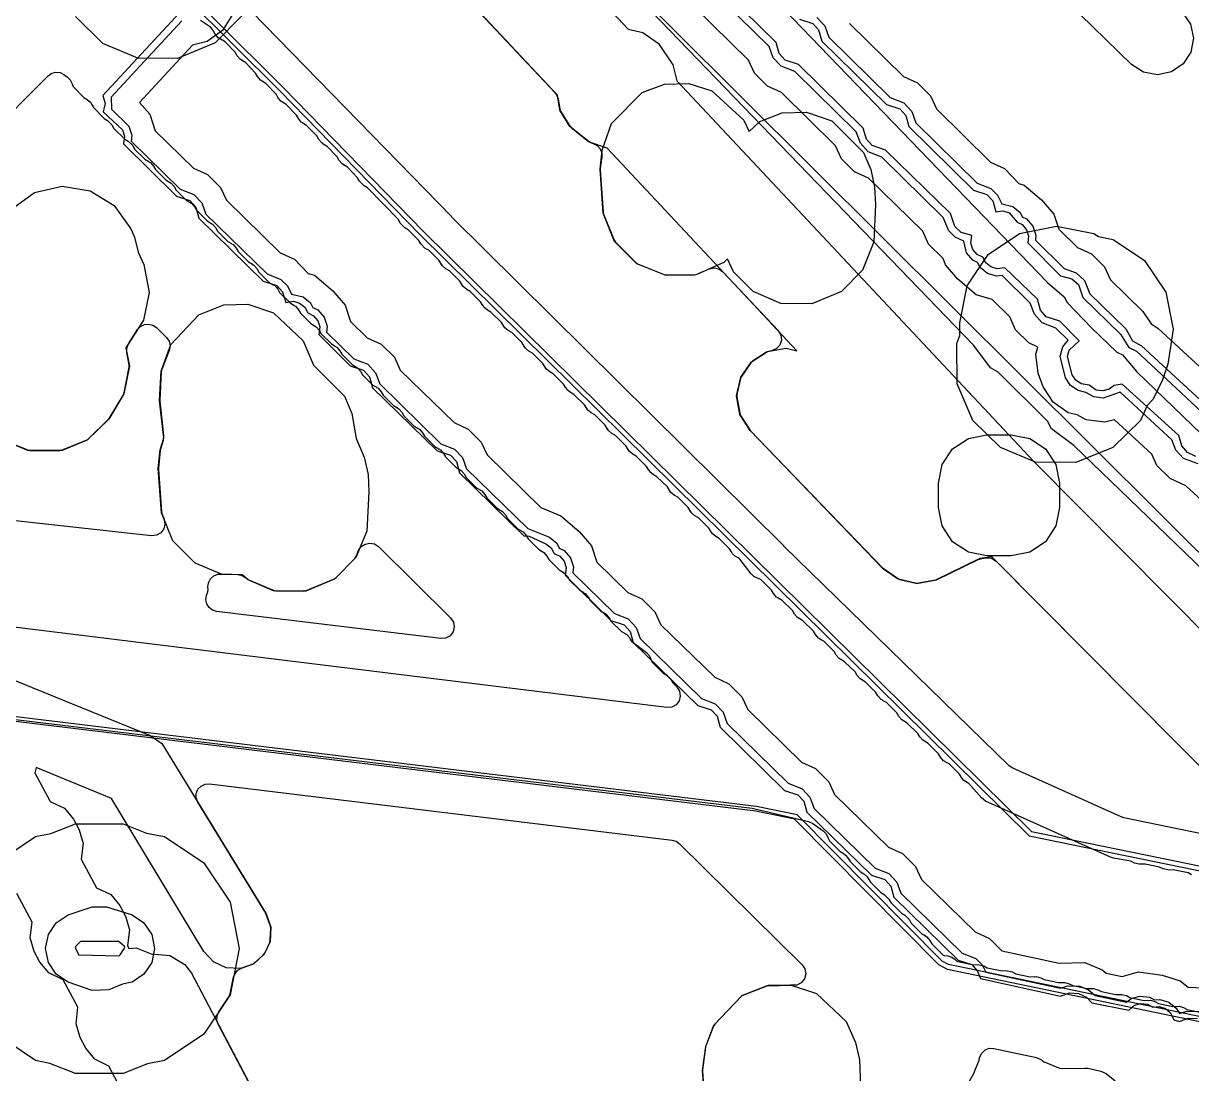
# Model space of a CAD drawing. Header units: metres. Extents: x -2677 to -840, y 169 to 1487.
# Drawn here: x -1680.03 to -1631.84, y 1042.58 to 1085.91 of the extents above; entities that cross this region are included whole.
import ezdxf

# ---------------------------------------------------------------- set-up
doc = ezdxf.new("R2010")
doc.units = ezdxf.units.M
for name, color, linetype in [('AI_GREENING_ALLOWED_ZONE', 4, 'Continuous'), ('AI_GREENING_EXCLUSIONS', 1, 'Continuous'), ('AI_GREENING_LAWN', 82, 'Continuous')]:
    doc.layers.add(name, color=color, linetype=linetype)

msp = doc.modelspace()

# ---------------------------------------------------------------- linework, layer by layer
at = {"layer": 'AI_GREENING_ALLOWED_ZONE'}
for points in [[(-1663.647, 1088.964), (-1658.104, 1083.052), (-1658.021, 1082.932), (-1657.976, 1082.792), (-1657.906, 1082.372), (-1657.872, 1082.282), (-1657.507, 1081.696), (-1657.454, 1081.635), (-1656.72, 1081.038), (-1656.644, 1080.995), (-1656.504, 1080.947), (-1656.353, 1080.864), (-1656.24, 1080.735), (-1656.176, 1080.576), (-1656.171, 1080.404), (-1656.239, 1079.926), (-1656.24, 1079.874), (-1656.117, 1078.121), (-1656.099, 1078.045), (-1655.663, 1076.963), (-1655.608, 1076.881), (-1654.758, 1076.03), (-1654.675, 1075.975), (-1653.603, 1075.543), (-1653.507, 1075.525), (-1652.337, 1075.54), (-1652.242, 1075.561), (-1651.738, 1075.779), (-1651.54, 1075.82), (-1651.341, 1075.779), (-1651.175, 1075.662), (-1648.896, 1073.232), (-1648.787, 1073.049), (-1648.764, 1072.837), (-1648.831, 1072.635), (-1648.976, 1072.479), (-1649.173, 1072.398), (-1649.291, 1072.377), (-1649.381, 1072.341), (-1649.956, 1071.974), (-1650.025, 1071.907), (-1650.415, 1071.347), (-1650.454, 1071.259), (-1650.6, 1070.593), (-1650.602, 1070.496), (-1650.482, 1069.825), (-1650.447, 1069.735), (-1650.066, 1069.14), (-1650.036, 1069.102), (-1644.589, 1063.437), (-1644.552, 1063.405), (-1643.972, 1063.001), (-1643.884, 1062.962), (-1643.218, 1062.816), (-1643.121, 1062.814), (-1642.435, 1062.937), (-1642.371, 1062.958), (-1640.648, 1063.792), (-1640.497, 1063.838), (-1640.325, 1063.861), (-1640.097, 1063.839), (-1639.902, 1063.718), (-1630.473, 1054.217)], [(-1630.826, 1052.346), (-1634.637, 1053.133), (-1634.741, 1053.167), (-1639.222, 1055.184), (-1639.366, 1055.282), (-1648.664, 1064.345), (-1648.667, 1064.348), (-1662.352, 1077.92), (-1662.358, 1077.926), (-1670.616, 1086.396)], [(-1680.853, 1068.716), (-1679.859, 1068.3), (-1679.764, 1068.281), (-1678.52, 1068.281), (-1678.425, 1068.3), (-1677.431, 1068.716), (-1677.353, 1068.767), (-1676.536, 1069.566), (-1676.497, 1069.614), (-1675.906, 1070.586), (-1675.875, 1070.666), (-1675.664, 1071.723), (-1675.664, 1071.819), (-1675.764, 1072.325), (-1675.764, 1072.516), (-1675.694, 1072.693), (-1675.319, 1073.274), (-1675.319, 1073.274), (-1675.199, 1073.404), (-1675.041, 1073.483), (-1674.865, 1073.503), (-1674.694, 1073.46), (-1674.548, 1073.36), (-1674.133, 1072.95), (-1674.025, 1072.792), (-1673.984, 1072.605), (-1674.017, 1072.416), (-1674.329, 1071.603), (-1674.345, 1071.528), (-1674.41, 1070.365), (-1674.409, 1070.324), (-1674.252, 1068.902), (-1674.27, 1068.705), (-1674.379, 1068.337), (-1674.388, 1068.291), (-1674.464, 1067.56), (-1674.465, 1067.517), (-1674.34, 1065.759), (-1674.323, 1065.684), (-1674.231, 1065.455), (-1674.195, 1065.253), (-1674.242, 1065.054), (-1674.366, 1064.891), (-1674.545, 1064.791), (-1674.749, 1064.771), (-1681.993, 1065.561)], [(-1669.426, 1039.733), (-1671.998, 1044.619), (-1672.051, 1044.789), (-1672.042, 1044.966), (-1671.971, 1045.13), (-1671.534, 1045.784), (-1671.497, 1045.873), (-1671.361, 1046.555), (-1671.361, 1046.555), (-1671.3, 1046.714), (-1671.189, 1046.843), (-1671.041, 1046.928), (-1670.578, 1047.095), (-1670.496, 1047.144), (-1670.136, 1047.472), (-1670.078, 1047.55), (-1669.872, 1047.991), (-1669.848, 1048.085), (-1669.826, 1048.571), (-1669.84, 1048.666), (-1670.014, 1049.147), (-1670.036, 1049.192), (-1672.837, 1053.777), (-1672.902, 1053.95), (-1672.9, 1054.136), (-1672.83, 1054.308), (-1672.703, 1054.443), (-1672.535, 1054.522), (-1672.35, 1054.534), (-1653.268, 1052.213), (-1653.111, 1052.167), (-1652.977, 1052.073), (-1647.908, 1047.071), (-1647.794, 1046.898), (-1647.76, 1046.693), (-1647.812, 1046.492), (-1647.942, 1046.329), (-1648.126, 1046.233), (-1648.333, 1046.221), (-1648.405, 1046.232), (-1649.312, 1046.207), (-1649.397, 1046.19), (-1650.335, 1045.819), (-1650.423, 1045.759), (-1651.513, 1044.612), (-1651.564, 1044.531), (-1651.875, 1043.73), (-1651.889, 1043.672), (-1652.012, 1042.729), (-1652.013, 1042.679), (-1651.889, 1040.924)], [(-1648.958, 1028.272), (-1640.822, 1042.586), (-1640.805, 1042.621), (-1640.609, 1043.138), (-1640.588, 1043.235), (-1640.588, 1043.235), (-1640.511, 1043.414), (-1640.371, 1043.55), (-1640.19, 1043.622), (-1639.995, 1043.62), (-1638.246, 1043.247), (-1638.028, 1043.141), (-1637.989, 1043.109), (-1637.925, 1043.069), (-1637.287, 1042.802), (-1637.185, 1042.783), (-1636.246, 1042.808), (-1636.129, 1042.797), (-1635.584, 1042.681), (-1635.372, 1042.579), (-1634.998, 1042.274)]]:
    msp.add_lwpolyline(points, dxfattribs=at)
msp.add_lwpolyline([(-1672.421, 1062.647), (-1672.402, 1062.831), (-1672.318, 1062.997), (-1672.179, 1063.12), (-1672.005, 1063.184), (-1671.819, 1063.18), (-1671.815, 1063.179), (-1671.189, 1063.167), (-1671.013, 1063.132), (-1670.862, 1063.037), (-1670.795, 1062.977), (-1670.724, 1062.932), (-1669.725, 1062.513), (-1669.632, 1062.494), (-1668.463, 1062.479), (-1668.364, 1062.498), (-1667.226, 1062.974), (-1667.144, 1063.029), (-1666.357, 1063.836), (-1666.306, 1063.914), (-1666.203, 1064.16), (-1666.095, 1064.321), (-1665.933, 1064.429), (-1665.743, 1064.467), (-1665.552, 1064.43), (-1665.39, 1064.323), (-1662.408, 1061.379), (-1662.294, 1061.208), (-1662.259, 1061.006), (-1662.308, 1060.806), (-1662.434, 1060.643), (-1662.614, 1060.545), (-1662.819, 1060.527), (-1672.061, 1061.651), (-1672.23, 1061.703), (-1672.37, 1061.81), (-1672.464, 1061.96), (-1672.5, 1062.133), (-1672.474, 1062.307), (-1672.425, 1062.454), (-1672.413, 1062.555), (-1672.421, 1062.647)], close=True, dxfattribs=at)
at = {"layer": 'AI_GREENING_EXCLUSIONS'}
for points in [[(-1709.94, 1147.514), (-1686.726, 1125.283), (-1686.329, 1125.058), (-1685.737, 1124.549), (-1685.573, 1124.224), (-1683.576, 1122.229), (-1683.252, 1122.066), (-1682.588, 1121.204), (-1661.976, 1100.272), (-1661.139, 1099.604), (-1660.98, 1099.276), (-1659.018, 1097.26), (-1658.696, 1097.093), (-1658.057, 1096.25), (-1637.782, 1075.224), (-1637.093, 1074.63), (-1636.982, 1074.393), (-1635.973, 1073.347), (-1634.927, 1072.339), (-1634.693, 1072.229), (-1634.098, 1071.54), (-1615.124, 1053.244)], [(-1709.94, 1147.514), (-1686.726, 1125.283), (-1686.329, 1125.058), (-1685.737, 1124.549), (-1685.573, 1124.224), (-1683.576, 1122.229), (-1683.252, 1122.066), (-1682.588, 1121.204), (-1661.976, 1100.272), (-1661.139, 1099.604), (-1660.98, 1099.276), (-1659.018, 1097.26), (-1658.696, 1097.093), (-1658.057, 1096.25), (-1637.782, 1075.224), (-1637.093, 1074.63), (-1636.982, 1074.393), (-1635.973, 1073.347), (-1634.927, 1072.339), (-1634.693, 1072.229), (-1634.098, 1071.54), (-1615.124, 1053.244)], [(-1617.913, 1050.376), (-1636.7, 1068.491), (-1637.625, 1069.175), (-1637.793, 1069.499), (-1639.82, 1071.526), (-1640.142, 1071.693), (-1640.827, 1072.619), (-1660.975, 1093.513), (-1661.745, 1094.156), (-1661.889, 1094.461), (-1662.866, 1095.475), (-1663.859, 1096.483), (-1664.153, 1096.631), (-1664.769, 1097.407), (-1685.514, 1118.475), (-1686.266, 1119.093), (-1686.405, 1119.38), (-1687.394, 1120.384), (-1688.471, 1121.415), (-1688.702, 1121.526), (-1689.257, 1122.168), (-1714.899, 1146.725)], [(-1617.913, 1050.376), (-1636.7, 1068.491), (-1637.625, 1069.175), (-1637.793, 1069.499), (-1639.82, 1071.526), (-1640.142, 1071.693), (-1640.827, 1072.619), (-1660.975, 1093.513), (-1661.745, 1094.156), (-1661.889, 1094.461), (-1662.866, 1095.475), (-1663.859, 1096.483), (-1664.153, 1096.631), (-1664.769, 1097.407), (-1685.514, 1118.475), (-1686.266, 1119.093), (-1686.405, 1119.38), (-1687.394, 1120.384), (-1688.471, 1121.415), (-1688.702, 1121.526), (-1689.257, 1122.168), (-1714.899, 1146.725)], [(-1604.252, 1039.067), (-1641.914, 1046.878), (-1642.268, 1047.07), (-1648.224, 1053.071), (-1649.819, 1053.405), (-1703.891, 1059.949), (-1708.897, 1054.974), (-1709.125, 1054.823), (-1709.393, 1054.77), (-1709.662, 1054.825), (-1709.888, 1054.978), (-1711.064, 1056.168), (-1711.215, 1056.399), (-1711.266, 1056.671), (-1711.207, 1056.94), (-1711.049, 1057.167), (-1700.123, 1067.591), (-1666.129, 1101.495)], [(-1604.211, 1039.262), (-1641.873, 1047.074), (-1642.126, 1047.211), (-1648.119, 1053.249), (-1649.792, 1053.603), (-1703.963, 1060.159), (-1709.201, 1055.008), (-1709.393, 1054.97), (-1709.746, 1055.119), (-1710.921, 1056.309), (-1711.066, 1056.668), (-1710.911, 1057.022), (-1699.983, 1067.448), (-1665.988, 1101.353), (-1665.638, 1101.499), (-1665.286, 1101.358), (-1664.33, 1100.427), (-1664.178, 1100.071), (-1664.326, 1099.714), (-1675.236, 1088.885), (-1669.44, 1083.107), (-1663.684, 1077.199), (-1638.542, 1052.387), (-1620.887, 1048.775)], [(-1669.255, 1100.792), (-1655.08, 1085.675), (-1654.475, 1085.534), (-1653.84, 1085.08), (-1653.248, 1084.204), (-1653.073, 1083.534), (-1638.345, 1067.828), (-1621.814, 1051.17)], [(-1624.656, 1048.355), (-1640.078, 1063.895), (-1640.576, 1063.827), (-1642.402, 1062.943), (-1643.17, 1062.805), (-1643.932, 1062.973), (-1644.572, 1063.419), (-1650.053, 1069.119), (-1650.473, 1069.777), (-1650.611, 1070.545), (-1650.443, 1071.307), (-1649.997, 1071.947), (-1649.34, 1072.368), (-1648.572, 1072.505), (-1648.122, 1072.406), (-1655.953, 1080.758), (-1656.686, 1081.01), (-1657.486, 1081.661), (-1657.898, 1082.324), (-1658, 1082.942), (-1671.827, 1097.687)], [(-1632.22, 1086.358), (-1631.889, 1085.876), (-1631.768, 1085.303), (-1631.875, 1084.728), (-1632.194, 1084.237), (-1632.677, 1083.906), (-1633.249, 1083.785), (-1633.825, 1083.892), (-1634.315, 1084.211), (-1639.636, 1089.402)], [(-1674.95, 1088.887), (-1669.296, 1083.246), (-1663.542, 1077.34), (-1638.443, 1052.571), (-1620.843, 1048.97)], [(-1631.673, 1068.046), (-1632.005, 1068.205), (-1632.248, 1068.474), (-1632.373, 1068.902), (-1634.703, 1071.022), (-1635.038, 1070.976), (-1635.244, 1070.818), (-1635.507, 1070.747), (-1635.778, 1070.782), (-1636.068, 1070.986), (-1636.402, 1071.034), (-1636.62, 1071.185), (-1636.766, 1071.407), (-1636.965, 1072.16), (-1636.892, 1072.423), (-1636.478, 1072.807), (-1637.284, 1073.628), (-1637.835, 1073.807), (-1638.078, 1074.075), (-1638.204, 1074.532), (-1639.552, 1075.828), (-1639.861, 1075.781), (-1640.122, 1075.86), (-1640.333, 1076.034), (-1640.456, 1076.263), (-1640.688, 1076.38), (-1640.866, 1076.587), (-1640.952, 1076.846), (-1640.912, 1077.157), (-1641.346, 1077.282), (-1641.615, 1077.525), (-1641.794, 1078.061), (-1644.464, 1080.686), (-1645.016, 1080.865), (-1645.258, 1081.133), (-1645.384, 1081.59), (-1648.054, 1084.214), (-1648.606, 1084.393), (-1648.849, 1084.662), (-1648.974, 1085.118), (-1651.644, 1087.743)], [(-1631.574, 1067.732), (-1632.173, 1067.957), (-1632.497, 1068.306), (-1632.661, 1068.733), (-1634.788, 1070.693), (-1635.487, 1070.447), (-1635.874, 1070.497), (-1636.202, 1070.686), (-1636.523, 1070.759), (-1636.835, 1070.976), (-1637.043, 1071.292), (-1637.264, 1072.183), (-1637.16, 1072.559), (-1636.94, 1072.84), (-1637.439, 1073.334), (-1638.003, 1073.558), (-1638.327, 1073.908), (-1638.498, 1074.373), (-1639.652, 1075.506), (-1639.89, 1075.482), (-1640.263, 1075.596), (-1640.565, 1075.843), (-1640.671, 1076.042), (-1640.872, 1076.143), (-1641.127, 1076.439), (-1641.241, 1076.919), (-1641.593, 1077.087), (-1641.863, 1077.357), (-1642.088, 1077.902), (-1644.62, 1080.392), (-1645.184, 1080.616), (-1645.507, 1080.965), (-1645.678, 1081.431), (-1648.21, 1083.92), (-1648.774, 1084.145), (-1649.097, 1084.494), (-1649.268, 1084.959), (-1651.8, 1087.449)], [(-1673.584, 1086.354), (-1676.759, 1082.929), (-1676.655, 1082.608), (-1676.747, 1082.258), (-1675.948, 1081.517), (-1675.862, 1081.258), (-1675.903, 1080.942), (-1673.72, 1078.779), (-1673.165, 1078.6), (-1672.922, 1078.332), (-1672.797, 1077.878), (-1670.136, 1075.278), (-1669.581, 1075.099), (-1669.338, 1074.83), (-1669.213, 1074.395), (-1668.897, 1074.447), (-1668.636, 1074.368), (-1668.424, 1074.195), (-1668.301, 1073.966), (-1668.068, 1073.85), (-1667.889, 1073.644), (-1667.803, 1073.385), (-1667.844, 1073.068), (-1666.551, 1071.776), (-1665.997, 1071.597), (-1665.754, 1071.329), (-1665.629, 1070.875), (-1662.967, 1068.274), (-1662.413, 1068.095), (-1662.17, 1067.827), (-1662.045, 1067.373), (-1659.384, 1064.772), (-1659.162, 1064.752), (-1658.475, 1064.44), (-1658.264, 1064.267), (-1658.14, 1064.038), (-1657.908, 1063.922), (-1657.729, 1063.716), (-1657.643, 1063.457), (-1657.684, 1063.14), (-1655.8, 1061.27), (-1655.246, 1061.091), (-1655.003, 1060.822), (-1654.878, 1060.368), (-1652.217, 1057.767), (-1651.663, 1057.588), (-1651.42, 1057.32), (-1651.295, 1056.866), (-1648.634, 1054.265), (-1648.079, 1054.086), (-1647.837, 1053.817), (-1647.711, 1053.363), (-1645.05, 1050.762), (-1644.496, 1050.583), (-1644.253, 1050.315), (-1644.128, 1049.861), (-1641.467, 1047.26), (-1640.913, 1047.081), (-1640.67, 1046.812), (-1640.552, 1046.499), (-1637.245, 1045.776), (-1636.883, 1045.909), (-1636.509, 1045.889), (-1636.177, 1045.73), (-1635.962, 1045.503), (-1634.438, 1045.198), (-1634.202, 1045.403), (-1633.939, 1045.476), (-1633.668, 1045.444), (-1633.441, 1045.316), (-1633.183, 1045.342), (-1632.922, 1045.263), (-1632.71, 1045.091), (-1632.576, 1044.801), (-1632.344, 1044.733), (-1631.983, 1044.866), (-1631.608, 1044.846)], [(-1671.407, 1086.279), (-1671.816, 1085.614), (-1672.447, 1085.157), (-1673.056, 1085.011), (-1675.244, 1082.651), (-1674.819, 1082.162), (-1674.591, 1081.477), (-1673.019, 1079.941), (-1672.438, 1079.678), (-1671.898, 1079.138), (-1671.657, 1078.611), (-1669.435, 1076.44), (-1668.854, 1076.177), (-1668.286, 1075.594), (-1668.026, 1075.516), (-1667.272, 1074.877), (-1666.76, 1074.288), (-1666.532, 1073.604), (-1665.851, 1072.938), (-1665.27, 1072.675), (-1664.73, 1072.135), (-1664.489, 1071.608), (-1662.267, 1069.437), (-1661.686, 1069.173), (-1661.146, 1068.633), (-1660.905, 1068.106), (-1658.683, 1065.934), (-1657.865, 1065.588), (-1657.111, 1064.949), (-1656.6, 1064.36), (-1656.372, 1063.675), (-1655.099, 1062.432), (-1654.519, 1062.169), (-1653.979, 1061.628), (-1653.738, 1061.101), (-1651.516, 1058.929), (-1650.936, 1058.666), (-1650.396, 1058.126), (-1650.155, 1057.599), (-1647.933, 1055.427), (-1647.353, 1055.164), (-1646.812, 1054.623), (-1646.571, 1054.096), (-1644.349, 1051.924), (-1643.769, 1051.661), (-1643.229, 1051.121), (-1642.988, 1050.594), (-1640.766, 1048.422), (-1640.186, 1048.159), (-1639.666, 1047.639), (-1637.303, 1047.136), (-1636.252, 1047.164), (-1635.53, 1046.861), (-1635.366, 1046.724), (-1634.711, 1046.585), (-1634.038, 1046.773), (-1633.059, 1046.636), (-1632.312, 1046.411), (-1631.98, 1046.14), (-1631.351, 1046.121)], [(-1629.787, 1064.719), (-1632.08, 1066.834), (-1632.732, 1067.128), (-1633.272, 1067.668), (-1633.487, 1068.132), (-1635.029, 1069.555), (-1635.419, 1069.45), (-1636.193, 1069.55), (-1636.561, 1069.761), (-1636.928, 1069.845), (-1637.551, 1070.277), (-1637.968, 1070.911), (-1638.167, 1071.482), (-1638.262, 1072.257), (-1638.18, 1072.549), (-1638.562, 1072.729), (-1639.102, 1073.269), (-1639.346, 1073.803), (-1640.067, 1074.511), (-1640.735, 1074.714), (-1641.487, 1075.355), (-1641.997, 1075.946), (-1642.085, 1076.212), (-1642.693, 1076.798), (-1642.936, 1077.332), (-1645.169, 1079.526), (-1645.743, 1079.787), (-1646.283, 1080.327), (-1646.526, 1080.86), (-1648.759, 1083.055), (-1649.333, 1083.316), (-1649.873, 1083.856), (-1650.117, 1084.389), (-1652.349, 1086.584)], [(-1671.011, 1086.24), (-1672.124, 1085.111), (-1673.674, 1084.463), (-1675.316, 1084.475), (-1676.76, 1085.079), (-1677.889, 1086.192)], [(-1673.49, 1086.014), (-1676.413, 1082.861), (-1676.394, 1082.376), (-1675.688, 1081.666), (-1675.564, 1081.296), (-1675.582, 1081.048), (-1673.564, 1079.073), (-1672.997, 1078.849), (-1672.674, 1078.5), (-1672.503, 1078.038), (-1669.98, 1075.572), (-1669.413, 1075.347), (-1669.143, 1075.077), (-1668.979, 1074.734), (-1668.495, 1074.633), (-1668.193, 1074.386), (-1668.086, 1074.188), (-1667.885, 1074.087), (-1667.629, 1073.792), (-1667.505, 1073.422), (-1667.523, 1073.174), (-1666.396, 1072.07), (-1665.829, 1071.846), (-1665.505, 1071.496), (-1665.335, 1071.034), (-1662.812, 1068.569), (-1662.245, 1068.344), (-1661.921, 1067.995), (-1661.75, 1067.533), (-1659.228, 1065.066), (-1658.335, 1064.705), (-1658.032, 1064.458), (-1657.925, 1064.259), (-1657.724, 1064.159), (-1657.469, 1063.864), (-1657.345, 1063.494), (-1657.363, 1063.246), (-1655.645, 1061.564), (-1655.078, 1061.339), (-1654.755, 1060.99), (-1654.584, 1060.528), (-1652.062, 1058.061), (-1651.495, 1057.837), (-1651.171, 1057.487), (-1651.001, 1057.025), (-1648.479, 1054.559), (-1647.912, 1054.335), (-1647.588, 1053.985), (-1647.417, 1053.523), (-1644.895, 1051.056), (-1644.328, 1050.832), (-1644.005, 1050.483), (-1643.834, 1050.02), (-1641.312, 1047.554), (-1640.745, 1047.33), (-1640.475, 1047.06), (-1640.328, 1046.758), (-1637.247, 1046.097), (-1636.943, 1046.203), (-1636.45, 1046.183), (-1636.089, 1046.032), (-1635.826, 1045.795), (-1634.526, 1045.523), (-1634.338, 1045.671), (-1633.962, 1045.776), (-1633.575, 1045.729), (-1633.378, 1045.618), (-1633.155, 1045.641), (-1632.781, 1045.528), (-1632.479, 1045.282), (-1632.346, 1045.054), (-1632.042, 1045.16), (-1631.549, 1045.14)], [(-1648.022, 1086.087), (-1647.47, 1085.908), (-1647.227, 1085.639), (-1647.102, 1085.183), (-1644.431, 1082.558), (-1643.88, 1082.379), (-1643.637, 1082.11), (-1643.512, 1081.654), (-1640.841, 1079.029), (-1640.289, 1078.85), (-1640.047, 1078.582), (-1639.921, 1078.13), (-1639.625, 1078.17), (-1639.364, 1078.091), (-1639.042, 1077.711), (-1638.834, 1077.606), (-1638.655, 1077.399), (-1638.57, 1077.14), (-1638.597, 1076.853), (-1637.251, 1075.5), (-1636.779, 1075.375), (-1636.51, 1075.132), (-1636.331, 1074.596), (-1634.769, 1073.09), (-1634.435, 1072.538), (-1634.112, 1072.382), (-1631.451, 1069.899)], [(-1647.302, 1086.157), (-1646.978, 1085.807), (-1646.808, 1085.342), (-1644.276, 1082.852), (-1643.712, 1082.628), (-1643.388, 1082.278), (-1643.218, 1081.813), (-1640.686, 1079.323), (-1640.122, 1079.099), (-1639.852, 1078.829), (-1639.677, 1078.461), (-1639.222, 1078.355), (-1638.921, 1078.108), (-1638.827, 1077.932), (-1638.649, 1077.843), (-1638.394, 1077.547), (-1638.272, 1077.177), (-1638.287, 1076.969), (-1637.095, 1075.794), (-1636.611, 1075.624), (-1636.261, 1075.3), (-1636.037, 1074.755), (-1634.559, 1073.304), (-1634.283, 1072.812), (-1633.908, 1072.602), (-1631.301, 1070.193)], [(-1645.959, 1085.912), (-1643.726, 1083.717), (-1643.153, 1083.457), (-1642.613, 1082.917), (-1642.369, 1082.383), (-1640.136, 1080.188), (-1639.563, 1079.928), (-1638.967, 1079.303), (-1638.751, 1079.237), (-1638.034, 1078.631), (-1637.524, 1078.04), (-1637.319, 1077.419), (-1636.546, 1076.659), (-1635.973, 1076.399), (-1635.432, 1075.859), (-1635.189, 1075.325), (-1633.858, 1074.017), (-1633.509, 1073.507), (-1633.23, 1073.337), (-1630.795, 1071.091)], [(-1680.527, 1078.247), (-1679.576, 1078.929), (-1678.436, 1079.196), (-1678.436, 1079.196), (-1677.281, 1079.007), (-1676.286, 1078.39), (-1675.604, 1077.439), (-1675.445, 1077.089), (-1675.299, 1076.469), (-1675.068, 1075.957), (-1674.841, 1074.809), (-1675.071, 1073.661), (-1675.803, 1072.523), (-1675.654, 1071.771), (-1675.884, 1070.623), (-1676.513, 1069.587), (-1677.387, 1068.734), (-1678.47, 1068.281), (-1679.814, 1068.281), (-1680.897, 1068.734)], [(-1680.859, 1058.994), (-1674.807, 1056.525), (-1674.318, 1056.202), (-1670.022, 1049.171), (-1669.824, 1048.62), (-1669.851, 1048.035), (-1670.099, 1047.506), (-1670.532, 1047.111), (-1671.082, 1046.913), (-1671.667, 1046.94), (-1672.197, 1047.188), (-1672.591, 1047.621), (-1676.401, 1053.935), (-1679.511, 1055.204), (-1679.56, 1054.995), (-1678.926, 1053.811), (-1678.338, 1053.529), (-1677.966, 1053.076), (-1677.73, 1052.636), (-1677.56, 1052.076), (-1677.652, 1051.429), (-1677.018, 1050.246), (-1676.43, 1049.963), (-1676.058, 1049.51), (-1675.822, 1049.07), (-1675.652, 1048.51), (-1675.744, 1047.863), (-1675.678, 1047.741), (-1675.377, 1047.763), (-1674.757, 1047.523), (-1673.987, 1047.455), (-1673.369, 1047.082), (-1673.104, 1046.721), (-1669.415, 1039.711)], [(-1675.877, 1041.694), (-1676.502, 1042.882), (-1677.089, 1043.169), (-1677.457, 1043.623), (-1677.69, 1044.066), (-1677.857, 1044.627), (-1677.787, 1045.323), (-1678.389, 1046.447), (-1678.978, 1046.73), (-1679.349, 1047.183), (-1679.585, 1047.623), (-1679.755, 1048.183), (-1679.664, 1048.83), (-1680.297, 1050.013)]]:
    msp.add_lwpolyline(points, dxfattribs=at)
for points in [[(-1654.514, 1083.052), (-1653.583, 1083.402), (-1652.589, 1083.429), (-1651.64, 1083.129), (-1650.315, 1081.918), (-1650.094, 1081.452), (-1649.657, 1081.865), (-1648.726, 1082.215), (-1647.732, 1082.242), (-1646.682, 1081.89), (-1645.372, 1080.585), (-1645.072, 1079.875), (-1644.917, 1079.156), (-1644.878, 1078.439), (-1644.955, 1076.894), (-1645.425, 1075.729), (-1646.281, 1074.852), (-1647.512, 1074.337), (-1648.782, 1074.354), (-1649.932, 1074.852), (-1650.742, 1075.663), (-1650.982, 1076.195), (-1651.138, 1076.039), (-1652.288, 1075.541), (-1653.557, 1075.525), (-1654.722, 1075.994), (-1655.644, 1076.916), (-1656.114, 1078.081), (-1656.242, 1079.9), (-1656.162, 1080.675), (-1655.773, 1081.773), (-1654.514, 1083.052)], [(-1635.076, 1076.992), (-1633.779, 1076.124), (-1632.911, 1074.827), (-1632.607, 1073.296), (-1632.828, 1071.855), (-1633.04, 1071.2), (-1633.433, 1070.41), (-1633.682, 1070.143), (-1633.954, 1069.53), (-1635.098, 1068.407), (-1636.62, 1067.787), (-1638.281, 1067.803), (-1639.726, 1068.407), (-1640.87, 1069.53), (-1641.517, 1071.039), (-1641.533, 1072.7), (-1641.409, 1073.036), (-1641.409, 1073.549), (-1641.105, 1075.08), (-1640.237, 1076.377), (-1638.94, 1077.245), (-1637.409, 1077.549), (-1635.878, 1077.245), (-1635.679, 1077.111), (-1635.076, 1076.992)], [(-1671.764, 1074.293), (-1670.77, 1074.32), (-1669.72, 1073.968), (-1668.496, 1072.809), (-1668.069, 1071.804), (-1666.785, 1070.524), (-1666.485, 1069.814), (-1666.302, 1068.778), (-1665.971, 1068.016), (-1665.816, 1067.297), (-1665.777, 1066.58), (-1665.871, 1064.954), (-1666.324, 1063.87), (-1667.179, 1062.993), (-1668.411, 1062.478), (-1669.68, 1062.495), (-1670.764, 1062.948), (-1671.001, 1063.163), (-1671.862, 1063.18), (-1672.946, 1063.633), (-1673.868, 1064.555), (-1674.338, 1065.72), (-1674.466, 1067.539), (-1674.386, 1068.314), (-1674.241, 1068.801), (-1674.411, 1070.344), (-1674.343, 1071.566), (-1673.954, 1072.664), (-1672.794, 1073.886), (-1671.764, 1074.293)], [(-1637.871, 1064.525), (-1638.52, 1064.091), (-1639.285, 1063.939), (-1640.285, 1063.939), (-1641.05, 1064.091), (-1641.699, 1064.525), (-1642.133, 1065.174), (-1642.285, 1065.939), (-1642.285, 1066.939), (-1642.133, 1067.704), (-1641.699, 1068.353), (-1641.05, 1068.787), (-1640.285, 1068.939), (-1639.285, 1068.939), (-1638.52, 1068.787), (-1637.871, 1068.353), (-1637.437, 1067.704), (-1637.285, 1066.939), (-1637.285, 1065.939), (-1637.437, 1065.174), (-1637.871, 1064.525)], [(-1671.507, 1045.825), (-1672.59, 1044.202), (-1674.213, 1043.119), (-1674.912, 1042.979), (-1675.911, 1042.583), (-1677.889, 1042.583), (-1678.939, 1043.001), (-1679.53, 1043.119), (-1681.153, 1044.202), (-1682.236, 1045.825), (-1682.617, 1047.738), (-1682.236, 1049.651), (-1681.153, 1051.274), (-1679.53, 1052.357), (-1678.903, 1052.482), (-1677.889, 1052.885), (-1675.911, 1052.885), (-1674.949, 1052.504), (-1674.213, 1052.357), (-1672.59, 1051.274), (-1671.507, 1049.651), (-1671.126, 1047.738), (-1671.507, 1045.825)], [(-1675.065, 1046.677), (-1675.552, 1046.352), (-1675.943, 1046.274), (-1676.506, 1046.033), (-1677.197, 1046.014), (-1678.191, 1046.352), (-1678.678, 1046.677), (-1679.003, 1047.164), (-1679.117, 1047.738), (-1679.003, 1048.312), (-1678.678, 1048.799), (-1678.191, 1049.124), (-1677.197, 1049.454), (-1676.603, 1049.454), (-1675.552, 1049.124), (-1675.065, 1048.799), (-1674.74, 1048.312), (-1674.626, 1047.738), (-1674.74, 1047.164), (-1675.065, 1046.677)], [(-1645.702, 1043.866), (-1645.547, 1043.147), (-1645.508, 1042.43), (-1645.585, 1040.885), (-1646.055, 1039.72), (-1646.977, 1038.798), (-1648.142, 1038.328), (-1649.33, 1038.328), (-1650.495, 1038.798), (-1651.417, 1039.72), (-1651.887, 1040.885), (-1652.015, 1042.704), (-1651.885, 1043.702), (-1651.546, 1044.577), (-1650.386, 1045.799), (-1649.356, 1046.206), (-1648.362, 1046.233), (-1647.312, 1045.881), (-1646.088, 1044.722), (-1645.702, 1043.866)]]:
    msp.add_lwpolyline(points, close=True, dxfattribs=at)
at = {"layer": 'AI_GREENING_LAWN'}
for points in [[(-1664.848, 1097.253), (-1615.732, 1048.344)], [(-1631.84, 1050.783), (-1631.983, 1050.856), (-1632.598, 1050.983), (-1632.758, 1050.972), (-1633.021, 1051.026), (-1633.163, 1051.1), (-1633.756, 1051.223), (-1633.938, 1051.215), (-1633.938, 1051.221), (-1634.011, 1051.214), (-1634.191, 1051.264), (-1634.349, 1051.342), (-1635.065, 1051.466), (-1635.185, 1051.503), (-1640.34, 1053.823), (-1640.511, 1053.95), (-1641.029, 1054.543), (-1641.057, 1054.567), (-1641.097, 1054.583), (-1641.237, 1054.669), (-1641.341, 1054.796), (-1641.418, 1054.928), (-1641.849, 1055.353), (-1642.006, 1055.445), (-1642.003, 1055.451), (-1642.071, 1055.486), (-1642.196, 1055.629), (-1642.279, 1055.772), (-1642.71, 1056.197), (-1642.867, 1056.289), (-1642.864, 1056.295), (-1642.932, 1056.33), (-1643.057, 1056.473), (-1643.14, 1056.616), (-1643.571, 1057.041), (-1643.728, 1057.133), (-1643.725, 1057.139), (-1643.793, 1057.174), (-1643.918, 1057.317), (-1644.001, 1057.461), (-1644.432, 1057.885), (-1644.589, 1057.977), (-1644.586, 1057.983), (-1644.654, 1058.018), (-1644.779, 1058.162), (-1644.862, 1058.305), (-1645.293, 1058.729), (-1645.45, 1058.821), (-1645.447, 1058.827), (-1645.515, 1058.862), (-1645.64, 1059.006), (-1645.723, 1059.149), (-1646.154, 1059.573), (-1646.311, 1059.666), (-1646.308, 1059.671), (-1646.376, 1059.706), (-1646.501, 1059.85), (-1646.584, 1059.993), (-1647.015, 1060.417), (-1647.172, 1060.51), (-1647.169, 1060.515), (-1647.237, 1060.55), (-1647.362, 1060.694), (-1647.445, 1060.837), (-1647.876, 1061.261), (-1648.033, 1061.354), (-1648.03, 1061.359), (-1648.098, 1061.394), (-1648.223, 1061.538), (-1648.306, 1061.681), (-1648.737, 1062.105), (-1648.894, 1062.198), (-1648.891, 1062.203), (-1648.959, 1062.238), (-1649.084, 1062.382), (-1649.167, 1062.525), (-1649.598, 1062.949), (-1649.702, 1063.01), (-1649.756, 1063.026), (-1649.9, 1063.094), (-1650.015, 1063.203), (-1650.475, 1063.807), (-1650.503, 1063.833), (-1650.573, 1063.867), (-1650.571, 1063.871), (-1650.661, 1063.914), (-1650.777, 1064.03), (-1650.802, 1064.079), (-1650.804, 1064.078), (-1650.898, 1064.234), (-1651.329, 1064.66), (-1651.473, 1064.74), (-1651.618, 1064.863), (-1651.654, 1064.931), (-1651.66, 1064.927), (-1651.754, 1065.084), (-1652.185, 1065.509), (-1652.329, 1065.589), (-1652.474, 1065.712), (-1652.51, 1065.78), (-1652.516, 1065.776), (-1652.61, 1065.933), (-1653.041, 1066.358), (-1653.185, 1066.438), (-1653.33, 1066.561), (-1653.366, 1066.629), (-1653.372, 1066.625), (-1653.466, 1066.782), (-1653.897, 1067.207), (-1654.041, 1067.288), (-1654.186, 1067.41), (-1654.222, 1067.478), (-1654.228, 1067.475), (-1654.322, 1067.631), (-1654.753, 1068.056), (-1654.897, 1068.137), (-1655.042, 1068.259), (-1655.078, 1068.327), (-1655.084, 1068.324), (-1655.179, 1068.48), (-1655.609, 1068.905), (-1655.753, 1068.986), (-1655.898, 1069.108), (-1655.934, 1069.176), (-1655.94, 1069.173), (-1656.035, 1069.329), (-1656.465, 1069.754), (-1656.609, 1069.835), (-1656.754, 1069.958), (-1656.79, 1070.025), (-1656.796, 1070.022), (-1656.891, 1070.178), (-1657.321, 1070.604), (-1657.465, 1070.684), (-1657.61, 1070.807), (-1657.646, 1070.874), (-1657.652, 1070.871), (-1657.747, 1071.027), (-1658.177, 1071.453), (-1658.321, 1071.533), (-1658.466, 1071.656), (-1658.502, 1071.724), (-1658.508, 1071.72), (-1658.603, 1071.877), (-1659.033, 1072.302), (-1659.177, 1072.382), (-1659.322, 1072.505), (-1659.358, 1072.573), (-1659.364, 1072.569), (-1659.459, 1072.726), (-1659.889, 1073.151), (-1660.033, 1073.232), (-1660.179, 1073.354), (-1660.214, 1073.422), (-1660.22, 1073.418), (-1660.315, 1073.575), (-1660.745, 1074), (-1660.889, 1074.081), (-1661.035, 1074.203), (-1661.071, 1074.271), (-1661.076, 1074.268), (-1661.171, 1074.424), (-1661.601, 1074.849), (-1661.745, 1074.93), (-1661.891, 1075.052), (-1661.927, 1075.12), (-1661.932, 1075.117), (-1662.027, 1075.273), (-1662.457, 1075.698), (-1662.601, 1075.779), (-1662.747, 1075.901), (-1662.783, 1075.969), (-1662.788, 1075.966), (-1662.883, 1076.122), (-1663.313, 1076.547), (-1663.452, 1076.625), (-1663.644, 1076.817), (-1663.721, 1076.953), (-1664.16, 1077.399), (-1664.298, 1077.479), (-1664.485, 1077.671), (-1664.563, 1077.812), (-1665.842, 1079.126), (-1665.981, 1079.207), (-1666.168, 1079.399), (-1666.245, 1079.539), (-1666.667, 1079.974), (-1666.822, 1080.069), (-1666.819, 1080.075), (-1666.886, 1080.112), (-1667.007, 1080.258), (-1667.087, 1080.403), (-1667.508, 1080.837), (-1667.663, 1080.933), (-1667.66, 1080.939), (-1667.727, 1080.975), (-1667.849, 1081.122), (-1667.928, 1081.267), (-1668.349, 1081.701), (-1668.505, 1081.797), (-1668.501, 1081.802), (-1668.569, 1081.839), (-1668.69, 1081.985), (-1668.769, 1082.13), (-1669.191, 1082.564), (-1669.346, 1082.66), (-1669.343, 1082.666), (-1669.41, 1082.702), (-1669.531, 1082.849), (-1669.611, 1082.994), (-1670.032, 1083.428), (-1670.188, 1083.524), (-1670.184, 1083.53), (-1670.252, 1083.566), (-1670.373, 1083.712), (-1670.452, 1083.857), (-1670.873, 1084.292), (-1671.029, 1084.388), (-1671.026, 1084.393), (-1671.093, 1084.43), (-1671.214, 1084.576), (-1671.293, 1084.721), (-1671.715, 1085.155), (-1671.817, 1085.219), (-1671.836, 1085.224), (-1672.004, 1085.316), (-1672.125, 1085.464), (-1672.233, 1085.663), (-1672.312, 1085.751), (-1672.732, 1086.032)], [(-1689.197, 1073.509), (-1679.006, 1083.75), (-1678.862, 1083.851), (-1678.692, 1083.896), (-1678.517, 1083.879), (-1678.359, 1083.803), (-1678.224, 1083.706), (-1678.107, 1083.587), (-1678.036, 1083.437), (-1678.023, 1083.391), (-1677.963, 1083.286), (-1677.543, 1082.855), (-1677.4, 1082.771), (-1677.257, 1082.646), (-1677.222, 1082.577), (-1677.217, 1082.581), (-1677.125, 1082.422), (-1676.706, 1081.991), (-1676.566, 1081.909), (-1676.383, 1081.723), (-1676.297, 1081.572), (-1675.854, 1081.133), (-1675.714, 1081.055), (-1675.523, 1080.866), (-1675.444, 1080.727), (-1675.017, 1080.302), (-1674.86, 1080.209), (-1674.863, 1080.203), (-1674.795, 1080.168), (-1674.671, 1080.024), (-1674.589, 1079.88), (-1674.162, 1079.455), (-1674.005, 1079.362), (-1674.008, 1079.357), (-1673.94, 1079.321), (-1673.816, 1079.177), (-1673.734, 1079.034), (-1673.307, 1078.609), (-1673.15, 1078.516), (-1673.153, 1078.51), (-1673.085, 1078.475), (-1672.962, 1078.33), (-1672.88, 1078.187), (-1672.453, 1077.762), (-1672.295, 1077.669), (-1672.299, 1077.664), (-1672.231, 1077.628), (-1672.107, 1077.484), (-1672.025, 1077.34), (-1671.598, 1076.916), (-1671.441, 1076.823), (-1671.444, 1076.817), (-1671.376, 1076.782), (-1671.252, 1076.637), (-1671.17, 1076.494), (-1670.743, 1076.069), (-1670.586, 1075.976), (-1670.589, 1075.97), (-1670.521, 1075.935), (-1670.398, 1075.791), (-1670.316, 1075.647), (-1669.889, 1075.223), (-1669.731, 1075.129), (-1669.735, 1075.124), (-1669.667, 1075.089), (-1669.543, 1074.944), (-1669.461, 1074.801), (-1669.034, 1074.376), (-1668.877, 1074.283), (-1668.88, 1074.277), (-1668.812, 1074.242), (-1668.688, 1074.098), (-1668.606, 1073.954), (-1668.179, 1073.53), (-1668.022, 1073.436), (-1668.025, 1073.431), (-1667.957, 1073.395), (-1667.833, 1073.251), (-1667.752, 1073.108), (-1667.325, 1072.683), (-1667.168, 1072.59), (-1667.171, 1072.584), (-1667.103, 1072.549), (-1666.979, 1072.405), (-1666.897, 1072.261), (-1666.471, 1071.836), (-1666.313, 1071.743), (-1666.317, 1071.737), (-1666.249, 1071.702), (-1666.125, 1071.558), (-1666.043, 1071.414), (-1665.616, 1070.989), (-1665.459, 1070.896), (-1665.463, 1070.89), (-1665.394, 1070.855), (-1665.271, 1070.711), (-1665.189, 1070.567), (-1664.762, 1070.142), (-1664.605, 1070.049), (-1664.608, 1070.043), (-1664.54, 1070.008), (-1664.417, 1069.864), (-1664.335, 1069.72), (-1663.908, 1069.295), (-1663.751, 1069.202), (-1663.754, 1069.196), (-1663.686, 1069.161), (-1663.562, 1069.016), (-1663.481, 1068.873), (-1663.054, 1068.448), (-1662.897, 1068.355), (-1662.9, 1068.349), (-1662.832, 1068.314), (-1662.708, 1068.169), (-1662.626, 1068.026), (-1662.2, 1067.601), (-1662.042, 1067.508), (-1662.046, 1067.502), (-1661.978, 1067.467), (-1661.854, 1067.322), (-1661.772, 1067.179), (-1661.345, 1066.754), (-1661.188, 1066.661), (-1661.192, 1066.655), (-1661.123, 1066.62), (-1661, 1066.475), (-1660.918, 1066.332), (-1660.491, 1065.907), (-1660.334, 1065.814), (-1660.337, 1065.808), (-1660.269, 1065.773), (-1660.146, 1065.628), (-1660.064, 1065.485), (-1659.637, 1065.06), (-1659.48, 1064.967), (-1659.483, 1064.961), (-1659.415, 1064.926), (-1659.291, 1064.781), (-1659.21, 1064.638), (-1658.783, 1064.213), (-1658.626, 1064.12), (-1658.629, 1064.114), (-1658.561, 1064.079), (-1658.437, 1063.934), (-1658.355, 1063.791), (-1657.929, 1063.366), (-1657.772, 1063.272), (-1657.775, 1063.267), (-1657.707, 1063.231), (-1657.583, 1063.087), (-1657.501, 1062.944), (-1657.074, 1062.519), (-1656.917, 1062.425), (-1656.921, 1062.42), (-1656.853, 1062.384), (-1656.729, 1062.24), (-1656.647, 1062.097), (-1656.22, 1061.672), (-1656.063, 1061.578), (-1656.066, 1061.573), (-1655.998, 1061.537), (-1655.875, 1061.393), (-1655.793, 1061.25), (-1655.366, 1060.825), (-1655.209, 1060.731), (-1655.21, 1060.729), (-1655.16, 1060.705), (-1655.044, 1060.59), (-1655, 1060.5), (-1654.996, 1060.502), (-1654.962, 1060.432), (-1654.936, 1060.405), (-1654.332, 1059.95), (-1654.222, 1059.835), (-1654.153, 1059.693), (-1654.137, 1059.638), (-1654.075, 1059.534), (-1653.65, 1059.108), (-1653.511, 1059.029), (-1653.322, 1058.838), (-1653.244, 1058.698), (-1653.078, 1058.531), (-1652.966, 1058.359), (-1652.933, 1058.157), (-1652.984, 1057.959), (-1653.109, 1057.797), (-1653.29, 1057.7), (-1653.494, 1057.683), (-1698.322, 1063.195)], [(-1700.015, 1059.549), (-1649.975, 1053.526), (-1649.921, 1053.516), (-1647.646, 1052.982), (-1647.47, 1052.903), (-1647.044, 1052.599), (-1646.927, 1052.483), (-1646.855, 1052.334), (-1646.841, 1052.287), (-1646.779, 1052.183), (-1646.354, 1051.757), (-1646.21, 1051.675), (-1646.066, 1051.551), (-1646.031, 1051.483), (-1646.025, 1051.487), (-1645.932, 1051.329), (-1645.507, 1050.903), (-1645.363, 1050.821), (-1645.219, 1050.698), (-1645.183, 1050.629), (-1645.178, 1050.633), (-1645.084, 1050.476), (-1644.659, 1050.049), (-1644.52, 1049.97), (-1644.331, 1049.78), (-1644.252, 1049.639), (-1643.812, 1049.195), (-1643.672, 1049.116), (-1643.483, 1048.925), (-1643.405, 1048.786), (-1642.982, 1048.357), (-1642.826, 1048.263), (-1642.829, 1048.257), (-1642.761, 1048.221), (-1642.638, 1048.076), (-1642.558, 1047.932), (-1642.12, 1047.489), (-1642.088, 1047.466), (-1642.049, 1047.454), (-1641.899, 1047.437), (-1641.734, 1047.388), (-1641.595, 1047.285), (-1641.546, 1047.233), (-1641.517, 1047.211), (-1641.483, 1047.198), (-1640.841, 1047.064), (-1640.68, 1047.075), (-1640.418, 1047.02), (-1640.275, 1046.946), (-1639.663, 1046.819), (-1639.503, 1046.829), (-1639.24, 1046.775), (-1639.098, 1046.701), (-1638.508, 1046.577), (-1638.326, 1046.584), (-1638.326, 1046.578), (-1638.249, 1046.585), (-1638.067, 1046.532), (-1637.92, 1046.456), (-1637.331, 1046.332), (-1637.148, 1046.339), (-1637.148, 1046.333), (-1637.072, 1046.34), (-1636.889, 1046.286), (-1636.742, 1046.21), (-1636.153, 1046.086), (-1635.971, 1046.094), (-1635.97, 1046.087), (-1635.894, 1046.095), (-1635.712, 1046.041), (-1635.565, 1045.965), (-1634.975, 1045.841), (-1634.793, 1045.848), (-1634.793, 1045.842), (-1634.716, 1045.849), (-1634.534, 1045.796), (-1634.387, 1045.72), (-1633.798, 1045.596), (-1633.615, 1045.603), (-1633.615, 1045.597), (-1633.538, 1045.604), (-1633.356, 1045.55), (-1633.209, 1045.474), (-1632.62, 1045.35), (-1632.437, 1045.358), (-1632.437, 1045.351), (-1632.361, 1045.359), (-1632.179, 1045.305), (-1632.032, 1045.229), (-1631.442, 1045.105)]]:
    msp.add_lwpolyline(points, dxfattribs=at)
msp.add_lwpolyline([(-1675.841, 1047.795), (-1675.865, 1047.826), (-1676.062, 1048.005), (-1676.1, 1048.028), (-1676.143, 1048.036), (-1677.626, 1048.032), (-1677.672, 1048.023), (-1677.71, 1047.998), (-1677.875, 1047.833), (-1677.9, 1047.795), (-1677.889, 1047.75), (-1677.778, 1047.515), (-1677.753, 1047.481), (-1677.712, 1047.473), (-1676.109, 1047.444), (-1676.071, 1047.45), (-1676.044, 1047.478), (-1675.857, 1047.759), (-1675.841, 1047.795)], close=True, dxfattribs=at)

doc.saveas('drawing.dxf')
